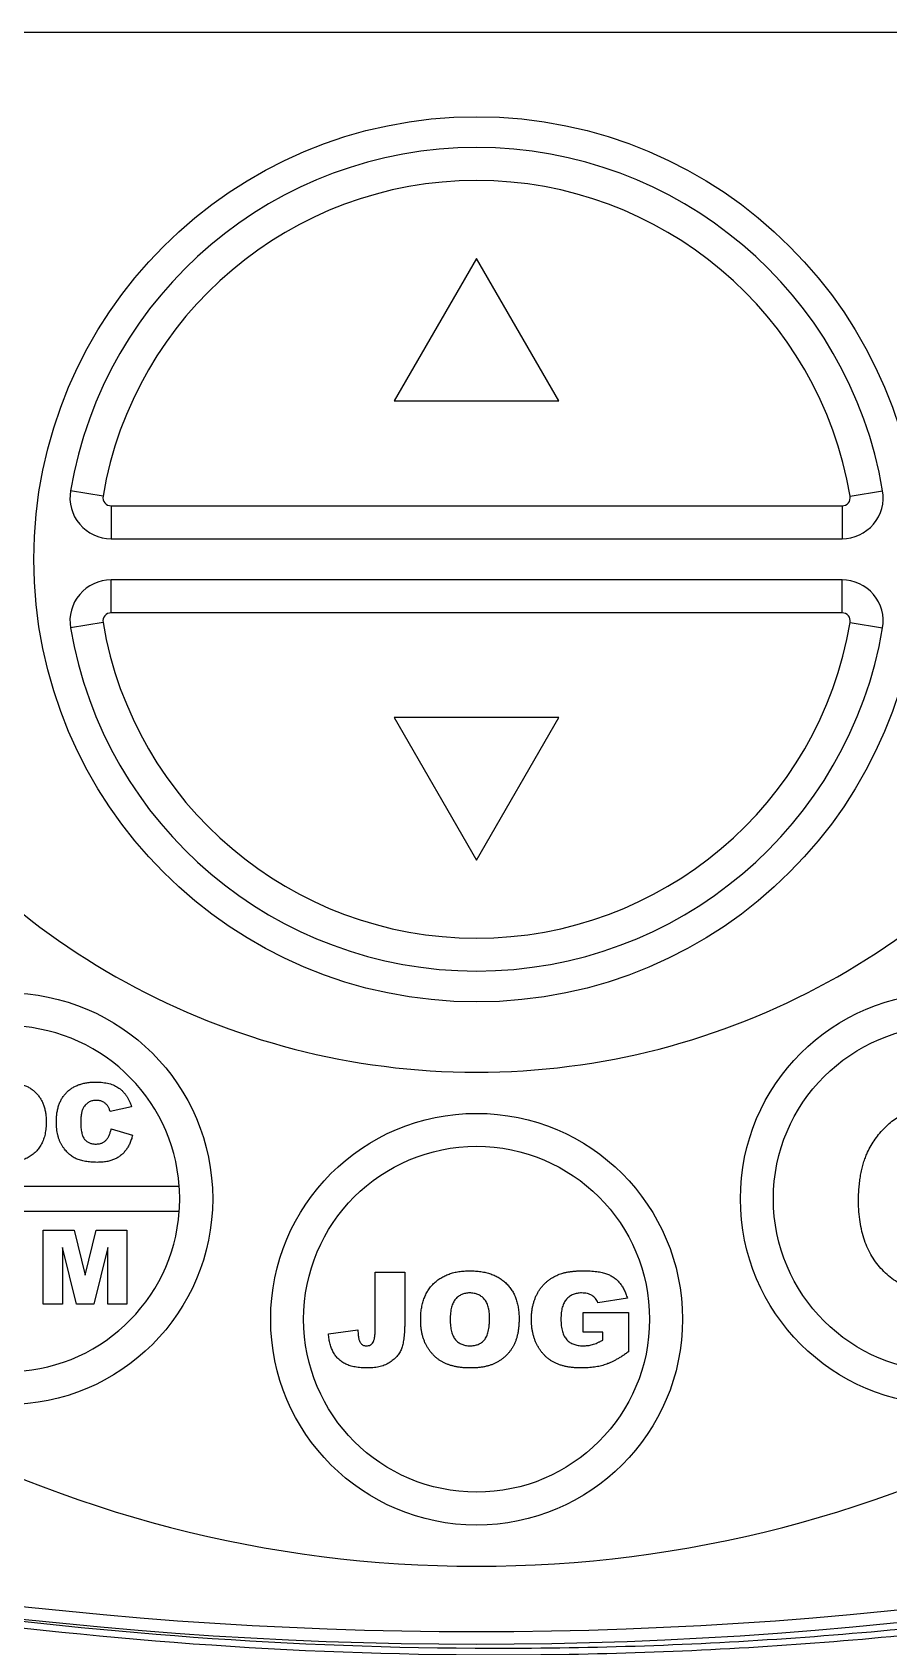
# Model space of a CAD drawing. Extents: x -2333 to 4564, y -5034 to 5704.
# Drawn here: x 2683.2 to 2739.4, y 2314.7 to 2420.6 of the extents above; entities that cross this region are included whole.
import ezdxf

# ---------------------------------------------------------------- set-up
doc = ezdxf.new("R2010")
doc.units = 0
doc.header["$LTSCALE"] = 10
doc.header["$MEASUREMENT"] = 0
doc.linetypes.add('SLD-SOLID', pattern=[0])
doc.layers.get('0').update_dxf_attribs({"linetype": 'CONTINUOUS'})

msp = doc.modelspace()

# ---------------------------------------------------------------- linework, layer by layer
at = {"color": 7, "linetype": 'SLD-SOLID'}
for p, q in [((2647.54406, 2420.60101), (2777.14406, 2420.60101)), ((2712.34406, 2405.7764), (2706.94406, 2396.42332)), ((2717.74406, 2396.42332), (2712.34406, 2405.7764)), ((2706.94406, 2396.42332), (2717.74406, 2396.42332)), ((2687.85149, 2390.18101), (2685.7217, 2390.54101)), ((2736.83663, 2390.18101), (2738.96642, 2390.54101)), ((2688.38394, 2389.55101), (2736.30418, 2389.55101)), ((2688.38394, 2389.55101), (2688.38394, 2387.39102)), ((2736.30418, 2389.55101), (2736.30418, 2387.39102)), ((2688.38394, 2387.39102), (2736.30418, 2387.39102)), ((2736.30418, 2384.69102), (2688.38394, 2384.69102)), ((2688.38394, 2382.53101), (2688.38394, 2384.69102)), ((2736.30418, 2382.53101), (2736.30418, 2384.69102)), ((2736.30418, 2382.53101), (2688.38394, 2382.53101)), ((2687.85149, 2381.90101), (2685.7217, 2381.54101)), ((2736.83663, 2381.90101), (2738.96642, 2381.54101)), ((2706.94406, 2375.6587), (2712.34406, 2366.30563)), ((2717.74406, 2375.6587), (2706.94406, 2375.6587)), ((2712.34406, 2366.30563), (2717.74406, 2375.6587)), ((2689.7224, 2350.14587), (2688.32331, 2349.82941)), ((2688.38993, 2348.69681), (2689.78902, 2348.27625)), ((2692.85433, 2344.91825), (2670.23226, 2344.91825)), ((2670.23226, 2343.29825), (2692.85433, 2343.29825)), ((2683.93336, 2342.05969), (2685.95408, 2342.05969)), ((2683.93336, 2337.19969), (2683.93336, 2342.05969)), ((2685.95408, 2342.05969), (2686.6819, 2339.10996)), ((2686.6819, 2339.10996), (2687.4107, 2342.05969)), ((2687.4107, 2342.05969), (2689.42452, 2342.05969)), ((2689.42452, 2342.05969), (2689.42452, 2337.19969)), ((2685.1957, 2340.92063), (2685.1957, 2337.19969)), ((2686.11483, 2337.19969), (2685.1957, 2340.92063)), ((2688.16219, 2340.92063), (2687.24206, 2337.19969)), ((2688.16219, 2337.19969), (2688.16219, 2340.92063)), ((2705.69515, 2335.5037), (2705.69515, 2339.3043)), ((2705.69515, 2339.3043), (2707.63073, 2339.3043)), ((2707.63073, 2339.3043), (2707.63073, 2335.94349)), ((2722.22827, 2337.58294), (2720.29268, 2337.28807)), ((2685.1957, 2337.19969), (2683.93336, 2337.19969)), ((2687.24206, 2337.19969), (2686.11483, 2337.19969)), ((2689.42452, 2337.19969), (2688.16219, 2337.19969)), ((2719.32489, 2335.35249), (2719.32489, 2336.64288)), ((2719.32489, 2336.64288), (2722.30892, 2336.64288)), ((2722.30892, 2336.64288), (2722.30892, 2334.081)), ((2702.63047, 2335.25545), (2704.56606, 2335.51378)), ((2720.61528, 2335.35249), (2719.32489, 2335.35249)), ((2720.61528, 2334.83205), (2720.61528, 2335.35249))]:
    msp.add_line(p, q, dxfattribs=at)
for centre, radius in [((2712.34406, 2386.04101), 29.025), ((2681.54329, 2344.10825), 13.5), ((2743.14482, 2344.10825), 13.5), ((2743.14482, 2344.10825), 11.34), ((2712.34406, 2336.21001), 13.5), ((2712.34406, 2336.21001), 11.34)]:
    msp.add_circle(centre, radius, dxfattribs=at)
for centre, radius, start, end in [((2712.34406, 2386.04101), 27, 9.5940682, 170.4059318), ((2712.34406, 2386.04101), 24.84, 9.5940682, 170.4059318), ((2688.38394, 2390.09101), 2.7, 170.4059318, 270), ((2736.30418, 2390.09101), 2.7, 270, 9.5940682), ((2688.38394, 2390.09101), 0.54, 170.4059318, 270), ((2736.30418, 2390.09101), 0.54, 270, 9.5940682), ((2688.38394, 2381.99101), 2.7, 90, 189.5940682), ((2736.30418, 2381.99101), 2.7, 350.4059318, 90), ((2688.38394, 2381.99101), 0.54, 90, 189.5940682), ((2736.30418, 2381.99101), 0.54, 350.4059318, 90), ((2712.34406, 2386.04101), 27, 189.5940682, 350.4059318), ((2712.34406, 2386.04101), 24.84, 189.5940682, 350.4059318), ((2712.34406, 2400.21601), 47.80601, 212.4701944, 327.5298056), ((2712.34406, 2400.21601), 80.20601, 212.4701944, 327.5298056), ((2681.54329, 2344.10825), 11.34, 4.0960438, 175.9039562), ((2681.54329, 2344.10825), 11.34, 355.9039562, 4.0960438), ((2681.54329, 2344.10825), 11.34, 184.0960438, 355.9039562), ((2712.34406, 2585.32536), 269.595, 253.2689953, 286.7310047), ((2712.34406, 2584.90488), 270, 253.1783245, 286.8216755)]:
    msp.add_arc(centre, radius, start, end, dxfattribs=at)
for points, knots in [([(2681.45277, 2351.76149), (2681.55662, 2351.7597), (2681.75894, 2351.75622), (2682.05305, 2351.7231), (2682.32949, 2351.67092), (2682.58718, 2351.59613), (2682.82679, 2351.50016), (2683.04742, 2351.38215), (2683.25027, 2351.24283), (2683.43348, 2351.08197), (2683.59758, 2350.90302), (2683.73906, 2350.70516), (2683.8592, 2350.49085), (2683.95742, 2350.25903), (2684.03328, 2350.01017), (2684.08644, 2349.74446), (2684.12111, 2349.46216), (2684.12436, 2349.26808), (2684.12604, 2349.16838)], [0, 0, 0, 0, 0.073517863, 0.143234496, 0.209309785, 0.272534221, 0.332952716, 0.391771812, 0.449370866, 0.506840818, 0.564069105, 0.620945977, 0.678708356, 0.737725782, 0.798901657, 0.862614677, 0.929429321, 1, 1, 1, 1]), ([(2684.79227, 2349.14235), (2684.79402, 2349.24447), (2684.79743, 2349.44334), (2684.83103, 2349.73247), (2684.88165, 2350.00416), (2684.95543, 2350.25758), (2685.05172, 2350.49171), (2685.16745, 2350.70847), (2685.30593, 2350.9062), (2685.46448, 2351.08608), (2685.64289, 2351.2455), (2685.83928, 2351.38399), (2686.05334, 2351.50127), (2686.28491, 2351.59668), (2686.534, 2351.67088), (2686.80031, 2351.72308), (2687.08404, 2351.7562), (2687.2791, 2351.75969), (2687.37913, 2351.76149)], [0, 0, 0, 0, 0.073051842, 0.142269248, 0.208018645, 0.270648065, 0.330783401, 0.38889363, 0.446142111, 0.503143917, 0.560125164, 0.61696717, 0.674759751, 0.734435961, 0.795874935, 0.860453681, 0.928437271, 1, 1, 1, 1]), ([(2687.37913, 2351.76149), (2687.45759, 2351.76034), (2687.61057, 2351.75809), (2687.83348, 2351.73929), (2688.04338, 2351.70786), (2688.24081, 2351.66639), (2688.42457, 2351.60933), (2688.59662, 2351.5424), (2688.7549, 2351.46082), (2688.90161, 2351.36745), (2689.03618, 2351.26028), (2689.1621, 2351.14124), (2689.27764, 2351.00756), (2689.38653, 2350.86227), (2689.48404, 2350.7016), (2689.57351, 2350.5288), (2689.65414, 2350.34265), (2689.6993, 2350.21246), (2689.7224, 2350.14587)], [0, 0, 0, 0, 0.076109479, 0.148406759, 0.216822745, 0.281929301, 0.343905639, 0.403294375, 0.460809157, 0.516373579, 0.571736731, 0.627457985, 0.684241, 0.742953201, 0.803404898, 0.866342954, 0.931632898, 1, 1, 1, 1]), ([(2687.42285, 2350.56227), (2687.37975, 2350.5612), (2687.29548, 2350.55912), (2687.1731, 2350.53896), (2687.05828, 2350.50569), (2686.9515, 2350.45822), (2686.85159, 2350.39887), (2686.76039, 2350.32507), (2686.67746, 2350.23796), (2686.62992, 2350.17214), (2686.60568, 2350.13858)], [0, 0, 0, 0, 0.134355582, 0.262637185, 0.385580585, 0.506235303, 0.626135329, 0.746984041, 0.870994575, 1, 1, 1, 1]), ([(2688.17133, 2350.17814), (2688.1488, 2350.20791), (2688.10449, 2350.26648), (2688.02616, 2350.34277), (2687.94143, 2350.40896), (2687.84954, 2350.46425), (2687.75113, 2350.50852), (2687.64644, 2350.53947), (2687.53634, 2350.55885), (2687.4611, 2350.56112), (2687.42285, 2350.56227)], [0, 0, 0, 0, 0.127793253, 0.251423103, 0.373469551, 0.495649215, 0.618100652, 0.742272804, 0.868976637, 1, 1, 1, 1]), ([(2684.12604, 2349.16838), (2684.12488, 2349.09584), (2684.1226, 2348.95376), (2684.10958, 2348.74555), (2684.08541, 2348.54718), (2684.05249, 2348.35872), (2684.00985, 2348.18034), (2683.95809, 2348.01172), (2683.89533, 2347.85376), (2683.82473, 2347.70482), (2683.74362, 2347.56591), (2683.65545, 2347.43441), (2683.558, 2347.31119), (2683.4529, 2347.19542), (2683.33909, 2347.08746), (2683.21566, 2346.98918), (2683.08531, 2346.89661), (2682.94569, 2346.81352), (2682.79744, 2346.7395), (2682.64056, 2346.67479), (2682.47474, 2346.61948), (2682.29969, 2346.57494), (2682.116, 2346.54102), (2681.92388, 2346.51581), (2681.72261, 2346.50138), (2681.58535, 2346.4993), (2681.51523, 2346.49824)], [0, 0, 0, 0, 0.051132108, 0.100151584, 0.146961267, 0.191917004, 0.234925767, 0.276158568, 0.316126467, 0.354633842, 0.392221453, 0.429395389, 0.466142043, 0.502847163, 0.539526197, 0.576577633, 0.613966579, 0.65213693, 0.690966851, 0.73066443, 0.771656423, 0.814070648, 0.857867086, 0.903251244, 0.950579455, 1, 1, 1, 1]), ([(2686.60568, 2350.13858), (2686.58836, 2350.11083), (2686.55243, 2350.05328), (2686.50992, 2349.95666), (2686.4715, 2349.85022), (2686.44383, 2349.73154), (2686.41915, 2349.6025), (2686.40349, 2349.46155), (2686.39255, 2349.30978), (2686.39168, 2349.20484), (2686.39123, 2349.15068)], [0, 0, 0, 0, 0.095655696, 0.198402147, 0.308293722, 0.426567696, 0.554694002, 0.692806888, 0.841482813, 1, 1, 1, 1]), ([(2686.39123, 2349.15068), (2686.39209, 2349.0837), (2686.39374, 2348.95553), (2686.40444, 2348.77125), (2686.42549, 2348.60345), (2686.45298, 2348.45175), (2686.48759, 2348.31577), (2686.53246, 2348.19701), (2686.58377, 2348.09337), (2686.64555, 2348.00651), (2686.71405, 2347.93301), (2686.78875, 2347.86956), (2686.87027, 2347.81686), (2686.95742, 2347.77205), (2687.05214, 2347.73905), (2687.153, 2347.71547), (2687.26036, 2347.70041), (2687.33397, 2347.69846), (2687.37184, 2347.69746)], [0, 0, 0, 0, 0.100136795, 0.191611784, 0.275769573, 0.352788626, 0.421990288, 0.485192638, 0.542262599, 0.594363551, 0.643915365, 0.692135134, 0.740477515, 0.788730755, 0.838279854, 0.889992006, 0.943398745, 1, 1, 1, 1]), ([(2688.32331, 2349.82941), (2688.31166, 2349.86671), (2688.28988, 2349.93644), (2688.25211, 2350.03161), (2688.21471, 2350.11177), (2688.18498, 2350.15724), (2688.17133, 2350.17814)], [0, 0, 0, 0, 0.306890655, 0.573663461, 0.804087577, 1, 1, 1, 1]), ([(2737.92868, 2347.04497), (2737.99968, 2347.19654), (2738.14084, 2347.4979), (2738.403, 2347.92375), (2738.70015, 2348.32536), (2739.02984, 2348.70062), (2739.38364, 2349.0439), (2739.76324, 2349.33769), (2740.15514, 2349.59192), (2740.43387, 2349.71978), (2740.57188, 2349.7831)], [0, 0, 0, 0, 0.128921537, 0.256326747, 0.384644817, 0.5135891, 0.640960545, 0.763920863, 0.883100805, 1, 1, 1, 1]), ([(2687.46241, 2346.49824), (2687.39404, 2346.49919), (2687.26069, 2346.50104), (2687.06546, 2346.5111), (2686.87987, 2346.52948), (2686.70394, 2346.55712), (2686.53683, 2346.58955), (2686.37975, 2346.63127), (2686.23231, 2346.68022), (2686.09357, 2346.73658), (2685.96152, 2346.80266), (2685.83603, 2346.8812), (2685.71408, 2346.97003), (2685.59799, 2347.07157), (2685.48512, 2347.1833), (2685.37631, 2347.30629), (2685.27416, 2347.44229), (2685.17456, 2347.58735), (2685.08392, 2347.74408), (2685.00553, 2347.91265), (2684.94037, 2348.09228), (2684.88648, 2348.28193), (2684.84341, 2348.48179), (2684.81367, 2348.6926), (2684.79598, 2348.91407), (2684.79352, 2349.06529), (2684.79227, 2349.14235)], [0, 0, 0, 0, 0.047818769, 0.093265677, 0.136683888, 0.178180158, 0.21777871, 0.255688072, 0.291757604, 0.326368922, 0.360339599, 0.394887898, 0.429788139, 0.465745648, 0.502640928, 0.540812716, 0.580468489, 0.621528154, 0.663820819, 0.706924545, 0.751378288, 0.797314368, 0.844723087, 0.894248042, 0.946104291, 1, 1, 1, 1]), ([(2687.37184, 2347.69746), (2687.4083, 2347.69835), (2687.47932, 2347.70008), (2687.58264, 2347.7109), (2687.67869, 2347.73209), (2687.76791, 2347.76027), (2687.8507, 2347.79531), (2687.92629, 2347.83932), (2687.99471, 2347.89198), (2688.05616, 2347.95308), (2688.11273, 2348.021), (2688.1636, 2348.09692), (2688.21149, 2348.17937), (2688.25626, 2348.26846), (2688.29606, 2348.36525), (2688.33059, 2348.46921), (2688.36376, 2348.58004), (2688.38104, 2348.65713), (2688.38993, 2348.69681)], [0, 0, 0, 0, 0.069401222, 0.135191622, 0.197375498, 0.256280979, 0.313086523, 0.368141023, 0.422304814, 0.476949715, 0.532763623, 0.590286514, 0.65066582, 0.714172056, 0.779916024, 0.849677742, 0.922621717, 1, 1, 1, 1]), ([(2689.78902, 2348.27625), (2689.77697, 2348.22824), (2689.75317, 2348.13339), (2689.71028, 2347.99518), (2689.66297, 2347.86289), (2689.60867, 2347.73744), (2689.55284, 2347.61649), (2689.48848, 2347.50323), (2689.42077, 2347.39528), (2689.32479, 2347.26065), (2689.19152, 2347.10675), (2689.01305, 2346.94419), (2688.81516, 2346.80672), (2688.63603, 2346.71261), (2688.48266, 2346.65037), (2688.35902, 2346.61005), (2688.22855, 2346.57447), (2688.08975, 2346.54649), (2687.94378, 2346.52499), (2687.7899, 2346.50942), (2687.62874, 2346.49995), (2687.51864, 2346.49882), (2687.46241, 2346.49824)], [0, 0, 0, 0, 0.046212246, 0.091309117, 0.135076798, 0.177326032, 0.218924121, 0.259397712, 0.298862588, 0.337886023, 0.413695948, 0.488479596, 0.562727113, 0.638093941, 0.676904242, 0.717173679, 0.759461414, 0.803118607, 0.849310401, 0.897189752, 0.947498577, 1, 1, 1, 1]), ([(2737.38592, 2343.95635), (2737.38678, 2344.1065), (2737.38847, 2344.40136), (2737.41772, 2344.83394), (2737.45629, 2345.24858), (2737.51909, 2345.64366), (2737.59297, 2346.02102), (2737.68538, 2346.38054), (2737.79669, 2346.72098), (2737.88524, 2346.93835), (2737.92868, 2347.04497)], [0, 0, 0, 0, 0.142626152, 0.280099351, 0.411797584, 0.538153649, 0.660001734, 0.777041668, 0.89063694, 1, 1, 1, 1]), ([(2743.16642, 2337.7986), (2742.95121, 2337.80399), (2742.53, 2337.81453), (2741.91526, 2337.88969), (2741.33477, 2338.01851), (2740.78896, 2338.20005), (2740.27408, 2338.42809), (2739.79491, 2338.71194), (2739.35116, 2339.04889), (2738.9433, 2339.43308), (2738.57354, 2339.86079), (2738.25807, 2340.33472), (2737.98459, 2340.84276), (2737.76718, 2341.3926), (2737.5927, 2341.97858), (2737.47378, 2342.60407), (2737.39873, 2343.26735), (2737.39027, 2343.72249), (2737.38592, 2343.95635)], [0, 0, 0, 0, 0.067554891, 0.132224329, 0.194080369, 0.253925152, 0.312527181, 0.370537278, 0.428355824, 0.487097174, 0.546162877, 0.60543252, 0.665482919, 0.726969729, 0.79071771, 0.857154169, 0.926600818, 1, 1, 1, 1]), ([(2708.67918, 2336.19552), (2708.68192, 2336.31786), (2708.68727, 2336.55603), (2708.7263, 2336.90318), (2708.79286, 2337.22967), (2708.88585, 2337.53529), (2709.00445, 2337.82059), (2709.15167, 2338.08406), (2709.3249, 2338.32746), (2709.52453, 2338.54861), (2709.74843, 2338.74506), (2709.99251, 2338.9183), (2710.25979, 2339.06193), (2710.54683, 2339.18068), (2710.85471, 2339.27266), (2711.18303, 2339.33711), (2711.53191, 2339.37895), (2711.77187, 2339.38292), (2711.89507, 2339.38495)], [0, 0, 0, 0, 0.071344344, 0.138901131, 0.203429655, 0.265428295, 0.324943326, 0.383291143, 0.441077157, 0.498840315, 0.556642946, 0.614487098, 0.673027991, 0.733221422, 0.79538346, 0.860103315, 0.928174789, 1, 1, 1, 1]), ([(2711.89507, 2339.38495), (2712.02078, 2339.38279), (2712.26569, 2339.37858), (2712.62172, 2339.33849), (2712.95635, 2339.27532), (2713.2683, 2339.18478), (2713.55835, 2339.06861), (2713.82543, 2338.92576), (2714.07098, 2338.7571), (2714.29276, 2338.56238), (2714.49141, 2338.34576), (2714.66268, 2338.10624), (2714.80812, 2337.84681), (2714.92701, 2337.56619), (2715.01884, 2337.26494), (2715.08319, 2336.9433), (2715.12516, 2336.60156), (2715.1291, 2336.36661), (2715.13112, 2336.24593)], [0, 0, 0, 0, 0.073517863, 0.143234496, 0.209309785, 0.272534221, 0.332952716, 0.391771812, 0.449370866, 0.506840818, 0.564069105, 0.620945977, 0.678708356, 0.737725782, 0.798901657, 0.862614677, 0.929429321, 1, 1, 1, 1]), ([(2715.93762, 2336.1993), (2715.93865, 2336.2821), (2715.9407, 2336.44501), (2715.96198, 2336.68518), (2715.99375, 2336.91724), (2716.04098, 2337.141), (2716.09988, 2337.35661), (2716.17185, 2337.56434), (2716.25738, 2337.76376), (2716.35743, 2337.95421), (2716.46884, 2338.13529), (2716.59327, 2338.30578), (2716.73073, 2338.4642), (2716.87988, 2338.612), (2717.04061, 2338.74937), (2717.21501, 2338.87331), (2717.40058, 2338.98811), (2717.53198, 2339.0533), (2717.59849, 2339.0863)], [0, 0, 0, 0, 0.070343829, 0.138406343, 0.204739521, 0.269287186, 0.332591056, 0.394567633, 0.455968958, 0.516801113, 0.577228706, 0.63648842, 0.695959551, 0.755276218, 0.814785903, 0.875411386, 0.936938133, 1, 1, 1, 1]), ([(2717.59849, 2339.0863), (2717.65359, 2339.11069), (2717.76629, 2339.16057), (2717.94685, 2339.22076), (2718.14095, 2339.26989), (2718.34839, 2339.31367), (2718.56981, 2339.34571), (2718.80492, 2339.36788), (2719.05337, 2339.38199), (2719.22364, 2339.38395), (2719.31103, 2339.38495)], [0, 0, 0, 0, 0.103156346, 0.21099305, 0.325460482, 0.445954728, 0.573947362, 0.708385198, 0.850332322, 1, 1, 1, 1]), ([(2719.31103, 2339.38495), (2719.39505, 2339.38461), (2719.55726, 2339.38395), (2719.79258, 2339.37492), (2720.01119, 2339.36044), (2720.21368, 2339.33856), (2720.39973, 2339.31316), (2720.56963, 2339.28017), (2720.72317, 2339.24219), (2720.90392, 2339.18129), (2721.11081, 2339.09146), (2721.33732, 2338.9553), (2721.54199, 2338.79308), (2721.72362, 2338.60311), (2721.88307, 2338.38663), (2722.02217, 2338.14408), (2722.14011, 2337.87443), (2722.19833, 2337.68193), (2722.22827, 2337.58294)], [0, 0, 0, 0, 0.066858464, 0.129077743, 0.187379855, 0.241164998, 0.291133332, 0.336761646, 0.378839231, 0.416893834, 0.488441309, 0.557865291, 0.626619697, 0.695653883, 0.766387739, 0.840065753, 0.91775733, 1, 1, 1, 1]), ([(2711.89003, 2337.93326), (2711.84333, 2337.93211), (2711.75165, 2337.92985), (2711.61741, 2337.91033), (2711.49006, 2337.87949), (2711.37013, 2337.83468), (2711.2573, 2337.77762), (2711.15096, 2337.70818), (2711.05224, 2337.62551), (2710.96042, 2337.53038), (2710.87815, 2337.42024), (2710.80717, 2337.29343), (2710.74698, 2337.15055), (2710.69812, 2336.99089), (2710.6611, 2336.81492), (2710.63347, 2336.62302), (2710.61713, 2336.41465), (2710.61557, 2336.27032), (2710.61476, 2336.19552)], [0, 0, 0, 0, 0.057141783, 0.112197436, 0.165706168, 0.217289719, 0.268577615, 0.32021241, 0.372427848, 0.425894552, 0.4817443, 0.540237778, 0.603375732, 0.671206672, 0.744336065, 0.823319536, 0.908436943, 1, 1, 1, 1]), ([(2713.19554, 2336.27869), (2713.19473, 2336.34804), (2713.19317, 2336.48231), (2713.17666, 2336.67638), (2713.14964, 2336.85595), (2713.1103, 2337.02059), (2713.06171, 2337.17154), (2713.00153, 2337.30836), (2712.92951, 2337.43017), (2712.84662, 2337.53739), (2712.75424, 2337.63067), (2712.65417, 2337.71192), (2712.54616, 2337.78099), (2712.42963, 2337.83553), (2712.30655, 2337.88122), (2712.17419, 2337.91014), (2712.0347, 2337.92992), (2711.93883, 2337.93214), (2711.89003, 2337.93326)], [0, 0, 0, 0, 0.086663251, 0.167812793, 0.243263349, 0.313437366, 0.379191669, 0.441248639, 0.499871848, 0.555641413, 0.610221702, 0.663606882, 0.716483521, 0.770031135, 0.824177808, 0.880221075, 0.939034449, 1, 1, 1, 1]), ([(2719.22786, 2337.93326), (2719.1774, 2337.9321), (2719.07904, 2337.92982), (2718.93537, 2337.91085), (2718.79991, 2337.87788), (2718.67183, 2337.83248), (2718.5514, 2337.77416), (2718.4387, 2337.70352), (2718.33431, 2337.61929), (2718.23859, 2337.52222), (2718.15151, 2337.41114), (2718.07622, 2337.285), (2718.01318, 2337.14352), (2717.96172, 2336.98767), (2717.92184, 2336.81684), (2717.89297, 2336.63153), (2717.87718, 2336.43102), (2717.87456, 2336.29258), (2717.8732, 2336.22073)], [0, 0, 0, 0, 0.060930697, 0.118760227, 0.174622565, 0.229019008, 0.282566646, 0.335912036, 0.389312879, 0.444199177, 0.500217941, 0.559380601, 0.62114198, 0.686917167, 0.757302525, 0.832785225, 0.913211952, 1, 1, 1, 1]), ([(2720.29268, 2337.28807), (2720.27251, 2337.33804), (2720.23289, 2337.43619), (2720.14575, 2337.5671), (2720.03901, 2337.67912), (2719.91259, 2337.77163), (2719.76766, 2337.8454), (2719.60364, 2337.89636), (2719.42192, 2337.92854), (2719.29437, 2337.93164), (2719.22786, 2337.93326)], [0, 0, 0, 0, 0.120743879, 0.237137352, 0.350531337, 0.466530637, 0.587152923, 0.713904943, 0.850806817, 1, 1, 1, 1]), ([(2704.56606, 2335.51378), (2704.56683, 2335.44737), (2704.56827, 2335.32362), (2704.58346, 2335.15181), (2704.59985, 2335.00643), (2704.62789, 2334.88553), (2704.66504, 2334.78376), (2704.71296, 2334.69504), (2704.76984, 2334.61488), (2704.8173, 2334.57048), (2704.84077, 2334.54851)], [0, 0, 0, 0, 0.192294306, 0.358300792, 0.499402201, 0.615674681, 0.716921199, 0.812178977, 0.907086469, 1, 1, 1, 1]), ([(2705.12682, 2334.46534), (2705.17302, 2334.46797), (2705.26107, 2334.47297), (2705.38378, 2334.51896), (2705.48558, 2334.59612), (2705.55028, 2334.68454), (2705.59319, 2334.76841), (2705.62016, 2334.84399), (2705.6424, 2334.92979), (2705.66276, 2335.02467), (2705.67775, 2335.13035), (2705.6871, 2335.24566), (2705.69363, 2335.37132), (2705.69463, 2335.45833), (2705.69515, 2335.5037)], [0, 0, 0, 0, 0.103336825, 0.196976335, 0.289139008, 0.386013396, 0.439958346, 0.500180382, 0.565556707, 0.638745273, 0.717773617, 0.804797041, 0.898208672, 1, 1, 1, 1]), ([(2707.63073, 2335.94349), (2707.63036, 2335.85822), (2707.62963, 2335.69266), (2707.62092, 2335.45184), (2707.60541, 2335.22668), (2707.58678, 2335.01708), (2707.55759, 2334.8241), (2707.52791, 2334.64566), (2707.48824, 2334.48356), (2707.44463, 2334.33481), (2707.39059, 2334.19677), (2707.32511, 2334.06611), (2707.24777, 2333.94026), (2707.15768, 2333.82066), (2707.05699, 2333.70564), (2706.94339, 2333.59683), (2706.81897, 2333.49202), (2706.68197, 2333.39439), (2706.53465, 2333.30453), (2706.37672, 2333.22607), (2706.20817, 2333.16093), (2706.03017, 2333.10629), (2705.84203, 2333.06554), (2705.64433, 2333.03482), (2705.43629, 2333.01747), (2705.29403, 2333.01494), (2705.22134, 2333.01365)], [0, 0, 0, 0, 0.058304452, 0.113196501, 0.164720714, 0.212616876, 0.257010433, 0.298137249, 0.336240814, 0.371039466, 0.404052492, 0.437446838, 0.470843655, 0.504905637, 0.539704289, 0.575248711, 0.612352032, 0.65084649, 0.690152006, 0.730225427, 0.77123877, 0.813575223, 0.857405009, 0.902735341, 0.950293633, 1, 1, 1, 1]), ([(2711.97068, 2333.01365), (2711.88497, 2333.01463), (2711.71677, 2333.01653), (2711.47027, 2333.03134), (2711.23484, 2333.05814), (2711.01096, 2333.09407), (2710.79812, 2333.14096), (2710.59678, 2333.19709), (2710.40633, 2333.26409), (2710.2268, 2333.34222), (2710.0572, 2333.43224), (2709.89625, 2333.53312), (2709.74445, 2333.64733), (2709.60078, 2333.77368), (2709.46449, 2333.91147), (2709.33533, 2334.06035), (2709.21552, 2334.22226), (2709.10491, 2334.39622), (2709.00344, 2334.58111), (2708.91653, 2334.77851), (2708.8435, 2334.98766), (2708.7833, 2335.20744), (2708.73674, 2335.43865), (2708.70287, 2335.68056), (2708.68235, 2335.93432), (2708.68025, 2336.10727), (2708.67918, 2336.19552)], [0, 0, 0, 0, 0.049264767, 0.096677098, 0.141871667, 0.185415981, 0.226951275, 0.267081717, 0.305493131, 0.342904257, 0.379519202, 0.415759667, 0.451976799, 0.488590948, 0.525639577, 0.563299203, 0.601786426, 0.641304243, 0.681712638, 0.72289838, 0.765126859, 0.808940775, 0.853783116, 0.900597174, 0.949281645, 1, 1, 1, 1]), ([(2710.61476, 2336.19552), (2710.61556, 2336.12114), (2710.61712, 2335.97765), (2710.63351, 2335.77055), (2710.66094, 2335.57985), (2710.69858, 2335.40546), (2710.74526, 2335.24647), (2710.80667, 2335.1047), (2710.87622, 2334.97785), (2710.95827, 2334.86776), (2711.04976, 2334.77315), (2711.14861, 2334.69007), (2711.25636, 2334.62071), (2711.37176, 2334.56363), (2711.49482, 2334.51938), (2711.62538, 2334.48809), (2711.76385, 2334.46868), (2711.85888, 2334.46648), (2711.90767, 2334.46534)], [0, 0, 0, 0, 0.090643743, 0.17487198, 0.252997302, 0.325300886, 0.392190353, 0.45457643, 0.513255776, 0.568140502, 0.621369275, 0.67335235, 0.725186458, 0.777161968, 0.82995809, 0.884223228, 0.94055508, 1, 1, 1, 1]), ([(2711.90767, 2334.46534), (2711.9573, 2334.46648), (2712.05442, 2334.4687), (2712.19528, 2334.48815), (2712.32799, 2334.51808), (2712.45199, 2334.56088), (2712.56752, 2334.6166), (2712.67426, 2334.68505), (2712.77144, 2334.76645), (2712.86152, 2334.8596), (2712.9423, 2334.96936), (2713.00978, 2335.09987), (2713.06716, 2335.24923), (2713.11494, 2335.41747), (2713.15071, 2335.60519), (2713.17658, 2335.81227), (2713.19329, 2336.03899), (2713.19477, 2336.19675), (2713.19554, 2336.27869)], [0, 0, 0, 0, 0.058398131, 0.114271628, 0.167046526, 0.218336626, 0.268315804, 0.317692104, 0.367199445, 0.417207965, 0.469920285, 0.52698656, 0.589608944, 0.658003092, 0.732574164, 0.814327002, 0.90356085, 1, 1, 1, 1]), ([(2715.13112, 2336.24593), (2715.12972, 2336.15812), (2715.12696, 2335.98613), (2715.1112, 2335.73408), (2715.08194, 2335.49396), (2715.0421, 2335.26582), (2714.99048, 2335.04988), (2714.92783, 2334.84576), (2714.85185, 2334.65454), (2714.76638, 2334.47425), (2714.6682, 2334.3061), (2714.56147, 2334.14692), (2714.4435, 2333.99775), (2714.31627, 2333.85761), (2714.1785, 2333.72692), (2714.02909, 2333.60795), (2713.87129, 2333.49589), (2713.70229, 2333.39531), (2713.52283, 2333.3057), (2713.33291, 2333.22737), (2713.13218, 2333.16042), (2712.92029, 2333.10651), (2712.69792, 2333.06544), (2712.46536, 2333.03493), (2712.22172, 2333.01745), (2712.05556, 2333.01494), (2711.97068, 2333.01365)], [0, 0, 0, 0, 0.051132108, 0.100151584, 0.146961267, 0.191917004, 0.234925767, 0.276158568, 0.316126467, 0.354633842, 0.392221453, 0.429395389, 0.466142043, 0.502847163, 0.539526197, 0.576577633, 0.613966579, 0.65213693, 0.690966851, 0.73066443, 0.771656423, 0.814070648, 0.857867086, 0.903251244, 0.950579455, 1, 1, 1, 1]), ([(2719.22786, 2333.01365), (2719.1371, 2333.01491), (2718.95961, 2333.01736), (2718.70012, 2333.0352), (2718.45364, 2333.06399), (2718.2199, 2333.10369), (2717.99902, 2333.15678), (2717.7906, 2333.22097), (2717.59458, 2333.29587), (2717.41216, 2333.38497), (2717.241, 2333.48525), (2717.07946, 2333.59612), (2716.92766, 2333.71818), (2716.78747, 2333.85353), (2716.65464, 2333.99755), (2716.53354, 2334.15486), (2716.42258, 2334.32325), (2716.32072, 2334.50152), (2716.23003, 2334.68923), (2716.15167, 2334.88502), (2716.08684, 2335.08786), (2716.03221, 2335.29686), (2715.98918, 2335.51265), (2715.95928, 2335.73572), (2715.94147, 2335.96546), (2715.93891, 2336.12072), (2715.93762, 2336.1993)], [0, 0, 0, 0, 0.052246575, 0.102175889, 0.149657175, 0.195057729, 0.238577492, 0.280339873, 0.320531806, 0.359249803, 0.397073958, 0.434635932, 0.471948774, 0.509063627, 0.546720445, 0.584641872, 0.623206269, 0.662738071, 0.702755033, 0.743124075, 0.784036997, 0.825269542, 0.867429786, 0.910623159, 0.954763964, 1, 1, 1, 1]), ([(2717.8732, 2336.22073), (2717.87444, 2336.14467), (2717.87683, 2335.99821), (2717.89414, 2335.7868), (2717.92425, 2335.59226), (2717.96523, 2335.41425), (2718.01781, 2335.25266), (2718.08331, 2335.10782), (2718.16134, 2334.97972), (2718.2519, 2334.86842), (2718.35392, 2334.77367), (2718.46452, 2334.69146), (2718.58353, 2334.61934), (2718.71381, 2334.56384), (2718.85249, 2334.51894), (2719.00034, 2334.48808), (2719.15761, 2334.46866), (2719.2656, 2334.46647), (2719.32111, 2334.46534)], [0, 0, 0, 0, 0.087456415, 0.168400416, 0.243680325, 0.313623714, 0.378232121, 0.438751892, 0.495993039, 0.550231205, 0.603196329, 0.655650257, 0.708498531, 0.762788287, 0.818082863, 0.875869572, 0.93619823, 1, 1, 1, 1]), ([(2705.22134, 2333.01365), (2705.14529, 2333.01422), (2704.99728, 2333.01532), (2704.78163, 2333.02844), (2704.57897, 2333.04825), (2704.38948, 2333.07522), (2704.21375, 2333.11216), (2704.05052, 2333.15561), (2703.90054, 2333.20834), (2703.763, 2333.2695), (2703.63615, 2333.33773), (2703.51826, 2333.41425), (2703.40704, 2333.49708), (2703.30355, 2333.58865), (2703.20601, 2333.68623), (2703.11829, 2333.79328), (2703.03517, 2333.90551), (2702.96126, 2334.02685), (2702.89453, 2334.15537), (2702.83531, 2334.29111), (2702.78211, 2334.43354), (2702.73694, 2334.58386), (2702.69905, 2334.74163), (2702.66959, 2334.9067), (2702.64477, 2335.07851), (2702.6353, 2335.19574), (2702.63048, 2335.25545)], [0, 0, 0, 0, 0.058595934, 0.114041487, 0.166412286, 0.215485225, 0.261446924, 0.304712543, 0.345560373, 0.383816092, 0.420603, 0.456427454, 0.492033352, 0.527355628, 0.562833291, 0.598226685, 0.6339002, 0.6703739, 0.707581356, 0.745410178, 0.784431943, 0.824675083, 0.866285302, 0.90939444, 0.953843806, 1, 1, 1, 1]), ([(2704.84077, 2334.54851), (2704.85873, 2334.53536), (2704.896, 2334.50808), (2704.96508, 2334.48487), (2705.04233, 2334.46727), (2705.09771, 2334.46601), (2705.12682, 2334.46534)], [0, 0, 0, 0, 0.21881423, 0.454033274, 0.713011006, 1, 1, 1, 1]), ([(2719.32111, 2334.46534), (2719.37451, 2334.46616), (2719.48072, 2334.46778), (2719.63757, 2334.48545), (2719.7911, 2334.50968), (2719.94265, 2334.54735), (2720.09761, 2334.59802), (2720.26146, 2334.661), (2720.43582, 2334.73969), (2720.55381, 2334.80041), (2720.61528, 2334.83205)], [0, 0, 0, 0, 0.11774172, 0.234196526, 0.347841362, 0.460438688, 0.57824238, 0.707308488, 0.847497919, 1, 1, 1, 1]), ([(2722.30892, 2334.081), (2722.23865, 2334.031), (2722.10145, 2333.93338), (2721.89544, 2333.79761), (2721.69735, 2333.67256), (2721.50437, 2333.56083), (2721.31771, 2333.46167), (2721.13683, 2333.37453), (2720.96344, 2333.29803), (2720.79288, 2333.23528), (2720.6214, 2333.18329), (2720.44479, 2333.13799), (2720.26075, 2333.09874), (2720.06898, 2333.06732), (2719.86962, 2333.04391), (2719.66247, 2333.02587), (2719.44764, 2333.01614), (2719.3018, 2333.01449), (2719.22786, 2333.01365)], [0, 0, 0, 0, 0.077721037, 0.151744481, 0.222330911, 0.288822024, 0.352667506, 0.412776093, 0.469743529, 0.523402219, 0.576452498, 0.631176983, 0.687680886, 0.745997167, 0.806242697, 0.868554545, 0.933361402, 1, 1, 1, 1]), ([(2790.82028, 2325.31012), (2778.03633, 2321.50354), (2765.05959, 2318.69361), (2748.60396, 2316.37782), (2745.30103, 2315.97487), (2738.67145, 2315.28961), (2735.35494, 2315.00845), (2725.42617, 2314.34807), (2718.82362, 2314.15048), (2699.06412, 2314.2643), (2685.95495, 2315.27805), (2666.38613, 2318.2016), (2659.8791, 2319.41102), (2650.14312, 2321.58725), (2646.89952, 2322.37384), (2640.45055, 2324.06215), (2637.24185, 2324.96452), (2634.04899, 2325.92539)], [0, 0, 0, 0, 0.25, 0.25, 0.3125, 0.3125, 0.375, 0.375, 0.5, 0.5, 0.75, 0.75, 0.875, 0.875, 0.9375, 0.9375, 1, 1, 1, 1]), ([(2634.17793, 2326.35969), (2637.36578, 2325.40098), (2640.56944, 2324.50062), (2647.00819, 2322.81599), (2650.24661, 2322.03108), (2659.96708, 2319.85937), (2666.46374, 2318.6523), (2686.00134, 2315.73382), (2699.08957, 2314.7209), (2718.81748, 2314.60472), (2725.40946, 2314.80092), (2735.32235, 2315.45834), (2738.63354, 2315.73836), (2745.25255, 2316.42106), (2748.55024, 2316.82259), (2764.97986, 2319.13065), (2777.93647, 2321.93232), (2790.70087, 2325.72901)], [0, 0, 0, 0, 0.0625, 0.0625, 0.125, 0.125, 0.25, 0.25, 0.5, 0.5, 0.625, 0.625, 0.6875, 0.6875, 0.75, 0.75, 1, 1, 1, 1])]:
    msp.add_open_spline(points, degree=3, knots=knots, dxfattribs=at)

doc.saveas('drawing.dxf')
